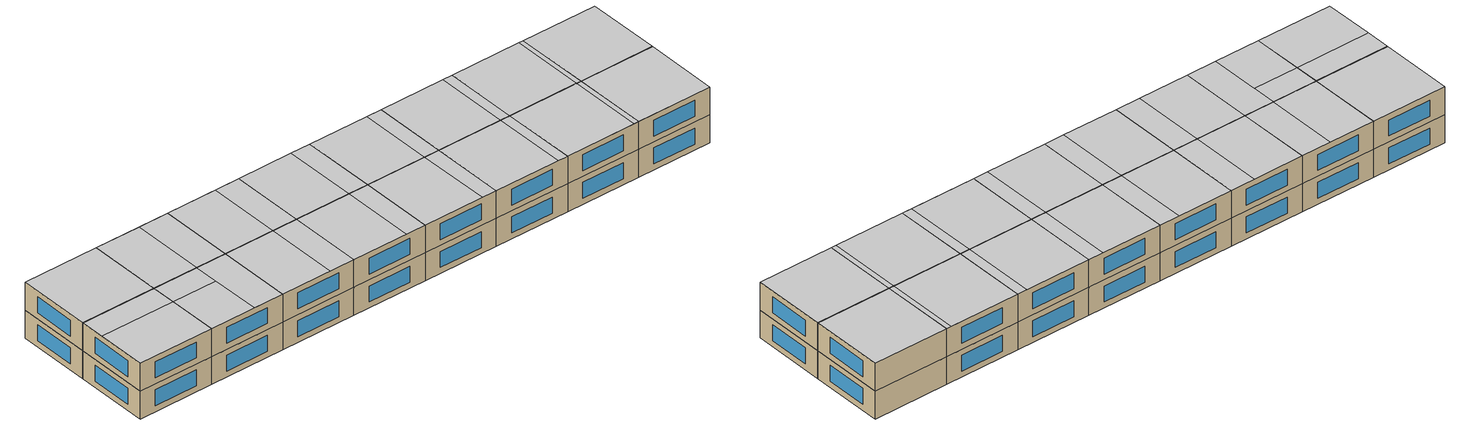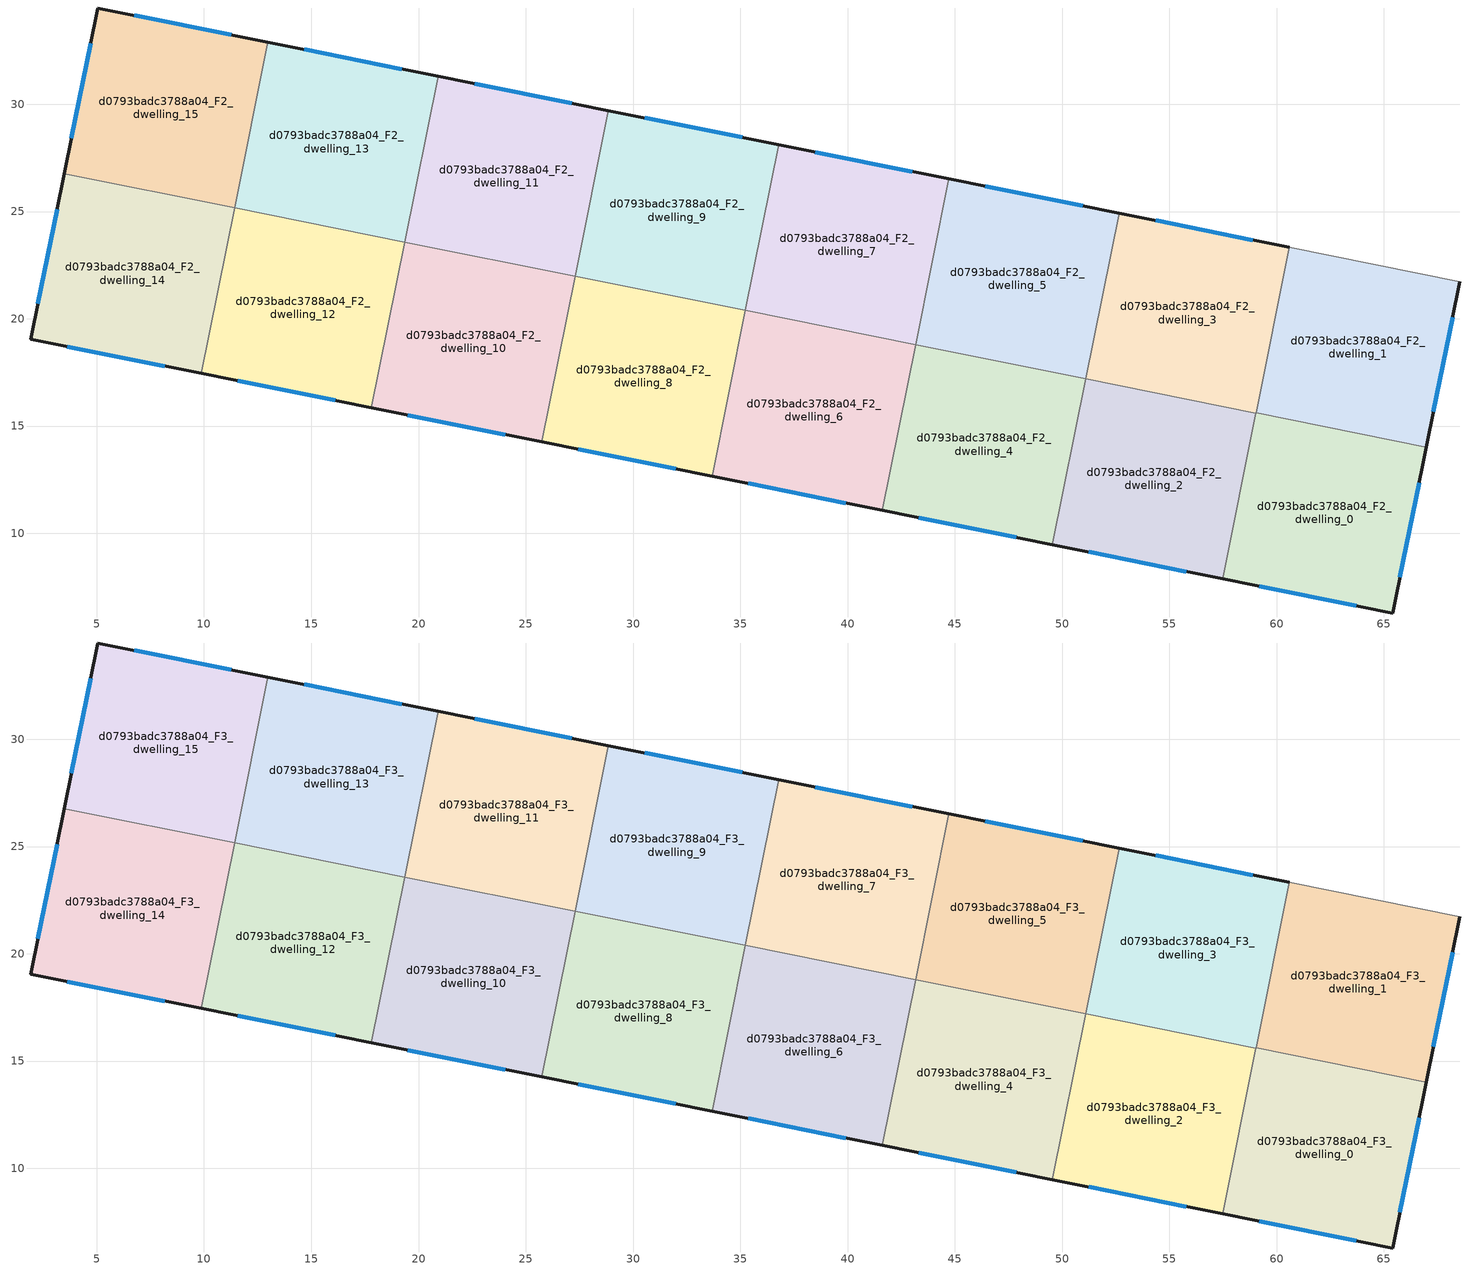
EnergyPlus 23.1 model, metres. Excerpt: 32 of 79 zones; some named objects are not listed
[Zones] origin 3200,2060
d0793badc3788a04_F2_dwelling_0
 floor to d0793badc3788a04_F1_dwelling_0 (EU_floor_Construction): 66.97,14.02 65.4,6.29 57.48,7.88 59.03,15.61 z6
 wall outside (EU_wall_Construction): 57.48,7.88 65.4,6.29 66.97,14.02 z6:9
 wall to d0793badc3788a04_F2_dwelling_1 (EU_wall_Construction): 66.97,14.02 59.03,15.61 z6:9
 wall to d0793badc3788a04_F2_dwelling_2 (EU_wall_Construction): 59.03,15.61 57.48,7.88 z6:9
 window (EU_Window_Construction): 65.74,7.94 66.63,12.36 / 59.18,7.54 63.7,6.63 z6.64:8.36
d0793badc3788a04_F2_dwelling_1
 floor to d0793badc3788a04_F1_dwelling_1 (EU_floor_Construction): 68.53,21.74 66.97,14.02 59.03,15.61 60.59,23.33 z6
 wall outside (EU_wall_Construction): 66.97,14.02 68.53,21.74 z6:9
 wall adiabatic (EU_wall_Construction): 68.53,21.74 60.59,23.33 z6:9
 wall to d0793badc3788a04_F2_dwelling_3 (EU_wall_Construction): 60.59,23.33 59.03,15.61 z6:9
 window (EU_Window_Construction): 67.3,15.67 68.2,20.08 z6.64:8.36
d0793badc3788a04_F2_dwelling_10
 floor to d0793badc3788a04_F1_dwelling_10 (EU_floor_Construction): 27.3,21.98 25.74,14.26 17.81,15.86 19.36,23.58 z6
 wall outside (EU_wall_Construction): 17.81,15.86 25.74,14.26 z6:9
 wall to d0793badc3788a04_F2_dwelling_11 (EU_wall_Construction): 27.3,21.98 19.36,23.58 z6:9
 wall to d0793badc3788a04_F2_dwelling_8 (EU_wall_Construction): 25.74,14.26 27.3,21.98 z6:9
 wall to d0793badc3788a04_F2_dwelling_13 (EU_wall_Construction): 19.36,23.58 17.81,15.86 z6:9
 window (EU_Window_Construction): 19.51,15.52 24.05,14.6 z6.64:8.36
d0793badc3788a04_F2_dwelling_11
 floor to d0793badc3788a04_F1_dwelling_11 (EU_floor_Construction): 28.85,29.71 27.3,21.98 19.36,23.58 20.91,31.3 z6
 wall outside (EU_wall_Construction): 28.85,29.71 20.91,31.3 z6:9
 wall to d0793badc3788a04_F2_dwelling_9 (EU_wall_Construction): 27.3,21.98 28.85,29.71 z6:9
 wall to d0793badc3788a04_F2_dwelling_13 (EU_wall_Construction): 20.91,31.3 19.36,23.58 z6:9
 window (EU_Window_Construction): 27.15,30.05 22.61,30.96 z6.64:8.36
d0793badc3788a04_F2_dwelling_12
 floor to d0793badc3788a04_F1_dwelling_12 (EU_floor_Construction): 19.36,23.58 17.81,15.86 9.87,17.45 11.42,25.17 z6
 wall outside (EU_wall_Construction): 9.87,17.45 17.81,15.86 z6:9
 wall to d0793badc3788a04_F2_dwelling_13 (EU_wall_Construction): 17.81,15.86 19.36,23.58 11.42,25.17 z6:9
 wall to d0793badc3788a04_F2_dwelling_14 (EU_wall_Construction): 11.42,25.17 9.87,17.45 z6:9
 window (EU_Window_Construction): 11.57,17.11 16.11,16.2 z6.64:8.36
d0793badc3788a04_F2_dwelling_13
 floor to d0793badc3788a04_F1_dwelling_13 (EU_floor_Construction): 20.91,31.3 19.36,23.58 11.42,25.17 12.98,32.89 z6
 wall outside (EU_wall_Construction): 20.91,31.3 12.98,32.89 z6:9
 wall to d0793badc3788a04_F2_dwelling_15 (EU_wall_Construction): 12.98,32.89 11.42,25.17 z6:9
 window (EU_Window_Construction): 19.21,31.64 14.68,32.55 z6.64:8.36
d0793badc3788a04_F2_dwelling_14
 floor to d0793badc3788a04_F1_dwelling_14 (EU_floor_Construction): 11.42,25.17 9.87,17.45 1.93,19.05 3.49,26.76 z6
 wall outside (EU_wall_Construction): 3.49,26.76 1.93,19.05 9.87,17.45 z6:9
 wall to d0793badc3788a04_F2_dwelling_15 (EU_wall_Construction): 11.42,25.17 3.49,26.76 z6:9
 window (EU_Window_Construction): 3.15,25.11 2.26,20.7 / 3.63,18.71 8.17,17.79 z6.64:8.36
d0793badc3788a04_F2_dwelling_15
 floor to d0793badc3788a04_F1_dwelling_15 (EU_floor_Construction): 12.98,32.89 11.42,25.17 3.49,26.76 5.05,34.49 z6
 wall outside (EU_wall_Construction): 12.98,32.89 5.05,34.49 3.49,26.76 z6:9
 window (EU_Window_Construction): 4.71,32.83 3.82,28.42 / 11.28,33.23 6.75,34.15 z6.64:8.36
d0793badc3788a04_F2_dwelling_2
 floor to d0793badc3788a04_F1_dwelling_2 (EU_floor_Construction): 59.03,15.61 57.48,7.88 49.55,9.47 51.1,17.2 z6
 wall outside (EU_wall_Construction): 49.55,9.47 57.48,7.88 z6:9
 wall to d0793badc3788a04_F2_dwelling_3 (EU_wall_Construction): 59.03,15.61 51.1,17.2 z6:9
 wall to d0793badc3788a04_F2_dwelling_4 (EU_wall_Construction): 51.1,17.2 49.55,9.47 z6:9
 window (EU_Window_Construction): 51.25,9.13 55.78,8.22 z6.64:8.36
d0793badc3788a04_F2_dwelling_3
 floor to d0793badc3788a04_F1_dwelling_3 (EU_floor_Construction): 60.59,23.33 59.03,15.61 51.1,17.2 52.65,24.92 z6
 wall outside (EU_wall_Construction): 60.59,23.33 52.65,24.92 z6:9
 wall to d0793badc3788a04_F2_dwelling_5 (EU_wall_Construction): 52.65,24.92 51.1,17.2 z6:9
 window (EU_Window_Construction): 58.89,23.67 54.35,24.58 z6.64:8.36
d0793badc3788a04_F2_dwelling_4
 floor to d0793badc3788a04_F1_dwelling_4 (EU_floor_Construction): 51.1,17.2 49.55,9.47 41.61,11.07 43.17,18.79 z6
 wall outside (EU_wall_Construction): 41.61,11.07 49.55,9.47 z6:9
 wall to d0793badc3788a04_F2_dwelling_6 (EU_wall_Construction): 43.17,18.79 41.61,11.07 z6:9
 wall to d0793badc3788a04_F2_dwelling_5 (EU_wall_Construction): 51.1,17.2 43.17,18.79 z6:9
 window (EU_Window_Construction): 43.31,10.73 47.85,9.82 z6.64:8.36
d0793badc3788a04_F2_dwelling_5
 floor to d0793badc3788a04_F1_dwelling_5 (EU_floor_Construction): 52.65,24.92 51.1,17.2 43.17,18.79 44.72,26.52 z6
 wall outside (EU_wall_Construction): 52.65,24.92 44.72,26.52 z6:9
 wall to d0793badc3788a04_F2_dwelling_7 (EU_wall_Construction): 44.72,26.52 43.17,18.79 z6:9
 window (EU_Window_Construction): 50.95,25.27 46.42,26.18 z6.64:8.36
d0793badc3788a04_F2_dwelling_6
 floor to d0793badc3788a04_F1_dwelling_6 (EU_floor_Construction): 43.17,18.79 41.61,11.07 33.68,12.67 35.23,20.39 z6
 wall outside (EU_wall_Construction): 33.68,12.67 41.61,11.07 z6:9
 wall to d0793badc3788a04_F2_dwelling_7 (EU_wall_Construction): 43.17,18.79 35.23,20.39 z6:9
 wall to d0793badc3788a04_F2_dwelling_8 (EU_wall_Construction): 35.23,20.39 33.68,12.67 z6:9
 window (EU_Window_Construction): 35.38,12.32 39.91,11.41 z6.64:8.36
d0793badc3788a04_F2_dwelling_7
 floor to d0793badc3788a04_F1_dwelling_7 (EU_floor_Construction): 44.72,26.52 43.17,18.79 35.23,20.39 36.79,28.11 z6
 wall outside (EU_wall_Construction): 44.72,26.52 36.79,28.11 z6:9
 wall to d0793badc3788a04_F2_dwelling_9 (EU_wall_Construction): 36.79,28.11 35.23,20.39 z6:9
 window (EU_Window_Construction): 43.02,26.86 38.49,27.77 z6.64:8.36
d0793badc3788a04_F2_dwelling_8
 floor to d0793badc3788a04_F1_dwelling_8 (EU_floor_Construction): 35.23,20.39 33.68,12.67 25.74,14.26 27.3,21.98 z6
 wall outside (EU_wall_Construction): 25.74,14.26 33.68,12.67 z6:9
 wall to d0793badc3788a04_F2_dwelling_9 (EU_wall_Construction): 35.23,20.39 27.3,21.98 z6:9
 window (EU_Window_Construction): 27.44,13.92 31.98,13.01 z6.64:8.36
d0793badc3788a04_F2_dwelling_9
 floor to d0793badc3788a04_F1_dwelling_9 (EU_floor_Construction): 36.79,28.11 35.23,20.39 27.3,21.98 28.85,29.71 z6
 wall outside (EU_wall_Construction): 36.79,28.11 28.85,29.71 z6:9
 window (EU_Window_Construction): 35.09,28.45 30.55,29.36 z6.64:8.36
d0793badc3788a04_F3_dwelling_0
 floor to d0793badc3788a04_F2_dwelling_0 (EU_floor_Construction): 66.97,14.02 65.4,6.29 57.48,7.88 59.03,15.61 z9
 wall outside (EU_wall_Construction): 57.48,7.88 65.4,6.29 66.97,14.02 z9:12
 wall to d0793badc3788a04_F3_dwelling_1 (EU_wall_Construction): 66.97,14.02 59.03,15.61 z9:12
 wall to d0793badc3788a04_F3_dwelling_2 (EU_wall_Construction): 59.03,15.61 57.48,7.88 z9:12
 window (EU_Window_Construction): 65.74,7.94 66.63,12.36 / 59.18,7.54 63.7,6.63 z9.64:11.36
 ceiling to d0793badc3788a04_F4_dwelling_0 (EU_floor_Construction): 65.4,6.29 66.97,14.02 59.03,15.61 57.48,7.88 z12
d0793badc3788a04_F3_dwelling_1
 floor to d0793badc3788a04_F2_dwelling_1 (EU_floor_Construction): 68.53,21.74 66.97,14.02 59.03,15.61 60.59,23.33 z9
 wall outside (EU_wall_Construction): 66.97,14.02 68.53,21.74 z9:12
 wall adiabatic (EU_wall_Construction): 68.53,21.74 60.59,23.33 z9:12
 wall to d0793badc3788a04_F3_dwelling_3 (EU_wall_Construction): 60.59,23.33 59.03,15.61 z9:12
 window (EU_Window_Construction): 67.3,15.67 68.2,20.08 z9.64:11.36
 ceiling to d0793badc3788a04_F4_dwelling_1 (EU_floor_Construction): 66.97,14.02 68.53,21.74 60.59,23.33 59.03,15.61 z12
d0793badc3788a04_F3_dwelling_10
 floor to d0793badc3788a04_F2_dwelling_10 (EU_floor_Construction): 27.3,21.98 25.74,14.26 17.81,15.86 19.36,23.58 z9
 wall outside (EU_wall_Construction): 17.81,15.86 25.74,14.26 z9:12
 wall to d0793badc3788a04_F3_dwelling_11 (EU_wall_Construction): 27.3,21.98 19.36,23.58 z9:12
 wall to d0793badc3788a04_F3_dwelling_8 (EU_wall_Construction): 25.74,14.26 27.3,21.98 z9:12
 wall to d0793badc3788a04_F3_dwelling_13 (EU_wall_Construction): 19.36,23.58 17.81,15.86 z9:12
 window (EU_Window_Construction): 19.51,15.52 24.05,14.6 z9.64:11.36
 ceiling to d0793badc3788a04_F4_dwelling_10 (EU_floor_Construction): 23.1,14.79 24.65,22.51 19.36,23.58 17.81,15.86 z12
 ceiling to d0793badc3788a04_F4_dwelling_8 (EU_floor_Construction): 25.75,14.26 27.3,21.98 24.65,22.51 23.1,14.79 z12
d0793badc3788a04_F3_dwelling_11
 floor to d0793badc3788a04_F2_dwelling_11 (EU_floor_Construction): 28.85,29.71 27.3,21.98 19.36,23.58 20.91,31.3 z9
 wall outside (EU_wall_Construction): 28.85,29.71 20.91,31.3 z9:12
 wall to d0793badc3788a04_F3_dwelling_9 (EU_wall_Construction): 27.3,21.98 28.85,29.71 z9:12
 wall to d0793badc3788a04_F3_dwelling_13 (EU_wall_Construction): 20.91,31.3 19.36,23.58 z9:12
 window (EU_Window_Construction): 27.15,30.05 22.61,30.96 z9.64:11.36
 ceiling adiabatic (EU_roof_Construction): 24.65,22.51 26.2,30.24 20.91,31.3 19.36,23.58 z12
 ceiling to d0793badc3788a04_F4_dwelling_9 (EU_floor_Construction): 27.3,21.98 28.85,29.71 26.2,30.24 24.65,22.51 z12
d0793badc3788a04_F3_dwelling_12
 floor to d0793badc3788a04_F2_dwelling_12 (EU_floor_Construction): 19.36,23.58 17.81,15.86 9.87,17.45 11.42,25.17 z9
 wall outside (EU_wall_Construction): 9.87,17.45 17.81,15.86 z9:12
 wall to d0793badc3788a04_F3_dwelling_13 (EU_wall_Construction): 17.81,15.86 19.36,23.58 11.42,25.17 z9:12
 wall to d0793badc3788a04_F3_dwelling_14 (EU_wall_Construction): 11.42,25.17 9.87,17.45 z9:12
 window (EU_Window_Construction): 11.57,17.11 16.11,16.2 z9.64:11.36
 ceiling to d0793badc3788a04_F4_dwelling_12 (EU_floor_Construction): 14.64,16.5 15.67,21.64 10.91,22.6 9.87,17.45 z12
 ceiling to d0793badc3788a04_F4_dwelling_10 (EU_floor_Construction): 17.81,15.86 19.36,23.58 16.19,24.22 14.64,16.5 z12
 ceiling to d0793badc3788a04_F4_dwelling_14 (EU_floor_Construction): 15.67,21.64 16.19,24.22 11.42,25.17 10.91,22.6 z12
d0793badc3788a04_F3_dwelling_13
 floor to d0793badc3788a04_F2_dwelling_13 (EU_floor_Construction): 20.91,31.3 19.36,23.58 11.42,25.17 12.98,32.89 z9
 wall outside (EU_wall_Construction): 20.91,31.3 12.98,32.89 z9:12
 wall to d0793badc3788a04_F3_dwelling_15 (EU_wall_Construction): 12.98,32.89 11.42,25.17 z9:12
 window (EU_Window_Construction): 19.21,31.64 14.68,32.55 z9.64:11.36
 ceiling to d0793badc3788a04_F4_dwelling_13 (EU_floor_Construction): 16.19,24.22 17.74,31.94 12.98,32.89 11.42,25.17 z12
 ceiling to d0793badc3788a04_F4_dwelling_11 (EU_floor_Construction): 19.36,23.58 20.91,31.3 17.74,31.94 16.19,24.22 z12
d0793badc3788a04_F3_dwelling_14
 floor to d0793badc3788a04_F2_dwelling_14 (EU_floor_Construction): 11.42,25.17 9.87,17.45 1.93,19.05 3.49,26.76 z9
 wall outside (EU_wall_Construction): 3.49,26.76 1.93,19.05 9.87,17.45 z9:12
 wall to d0793badc3788a04_F3_dwelling_15 (EU_wall_Construction): 11.42,25.17 3.49,26.76 z9:12
 window (EU_Window_Construction): 3.15,25.11 2.26,20.7 / 3.63,18.71 8.17,17.79 z9.64:11.36
 ceiling to d0793badc3788a04_F4_dwelling_12 (EU_floor_Construction): 9.87,17.45 10.91,22.6 2.97,24.19 1.93,19.05 z12
 ceiling to d0793badc3788a04_F4_dwelling_14 (EU_floor_Construction): 10.91,22.6 11.42,25.17 3.49,26.76 2.97,24.19 z12
d0793badc3788a04_F3_dwelling_15
 floor to d0793badc3788a04_F2_dwelling_15 (EU_floor_Construction): 12.98,32.89 11.42,25.17 3.49,26.76 5.05,34.49 z9
 wall outside (EU_wall_Construction): 12.98,32.89 5.05,34.49 3.49,26.76 z9:12
 window (EU_Window_Construction): 4.71,32.83 3.82,28.42 / 11.28,33.23 6.75,34.15 z9.64:11.36
 ceiling adiabatic (EU_roof_Construction): 11.42,25.17 12.98,32.89 5.05,34.49 3.49,26.76 z12
d0793badc3788a04_F3_dwelling_2
 floor to d0793badc3788a04_F2_dwelling_2 (EU_floor_Construction): 59.03,15.61 57.48,7.88 49.55,9.47 51.1,17.2 z9
 wall outside (EU_wall_Construction): 49.55,9.47 57.48,7.88 z9:12
 wall to d0793badc3788a04_F3_dwelling_3 (EU_wall_Construction): 59.03,15.61 51.1,17.2 z9:12
 wall to d0793badc3788a04_F3_dwelling_4 (EU_wall_Construction): 51.1,17.2 49.55,9.47 z9:12
 window (EU_Window_Construction): 51.25,9.13 55.78,8.22 z9.64:11.36
 ceiling to d0793badc3788a04_F4_dwelling_2 (EU_floor_Construction): 56.95,7.99 58.51,15.71 51.1,17.2 49.55,9.48 z12
 ceiling to d0793badc3788a04_F4_dwelling_0 (EU_floor_Construction): 57.48,7.88 59.03,15.61 58.5,15.71 56.95,7.99 z12
d0793badc3788a04_F3_dwelling_3
 floor to d0793badc3788a04_F2_dwelling_3 (EU_floor_Construction): 60.59,23.33 59.03,15.61 51.1,17.2 52.65,24.92 z9
 wall outside (EU_wall_Construction): 60.59,23.33 52.65,24.92 z9:12
 wall to d0793badc3788a04_F3_dwelling_5 (EU_wall_Construction): 52.65,24.92 51.1,17.2 z9:12
 window (EU_Window_Construction): 58.89,23.67 54.35,24.58 z9.64:11.36
 ceiling to d0793badc3788a04_F4_dwelling_3 (EU_floor_Construction): 58.51,15.71 60.06,23.44 52.65,24.92 51.1,17.2 z12
 ceiling to d0793badc3788a04_F4_dwelling_1 (EU_floor_Construction): 59.04,15.61 60.59,23.33 60.06,23.44 58.51,15.72 z12
d0793badc3788a04_F3_dwelling_4
 floor to d0793badc3788a04_F2_dwelling_4 (EU_floor_Construction): 51.1,17.2 49.55,9.47 41.61,11.07 43.17,18.79 z9
 wall outside (EU_wall_Construction): 41.61,11.07 49.55,9.47 z9:12
 wall to d0793badc3788a04_F3_dwelling_6 (EU_wall_Construction): 43.17,18.79 41.61,11.07 z9:12
 wall to d0793badc3788a04_F3_dwelling_5 (EU_wall_Construction): 51.1,17.2 43.17,18.79 z9:12
 window (EU_Window_Construction): 43.31,10.73 47.85,9.82 z9.64:11.36
 ceiling to d0793badc3788a04_F4_dwelling_4 (EU_floor_Construction): 48.49,9.69 50.04,17.41 43.17,18.79 41.61,11.07 z12
 ceiling to d0793badc3788a04_F4_dwelling_2 (EU_floor_Construction): 49.55,9.48 51.1,17.2 50.04,17.41 48.49,9.69 z12
d0793badc3788a04_F3_dwelling_5
 floor to d0793badc3788a04_F2_dwelling_5 (EU_floor_Construction): 52.65,24.92 51.1,17.2 43.17,18.79 44.72,26.52 z9
 wall outside (EU_wall_Construction): 52.65,24.92 44.72,26.52 z9:12
 wall to d0793badc3788a04_F3_dwelling_7 (EU_wall_Construction): 44.72,26.52 43.17,18.79 z9:12
 window (EU_Window_Construction): 50.95,25.27 46.42,26.18 z9.64:11.36
 ceiling to d0793badc3788a04_F4_dwelling_5 (EU_floor_Construction): 50.04,17.41 51.6,25.14 44.72,26.52 43.17,18.79 z12
 ceiling to d0793badc3788a04_F4_dwelling_3 (EU_floor_Construction): 51.1,17.2 52.65,24.92 51.6,25.14 50.04,17.41 z12
d0793badc3788a04_F3_dwelling_6
 floor to d0793badc3788a04_F2_dwelling_6 (EU_floor_Construction): 43.17,18.79 41.61,11.07 33.68,12.67 35.23,20.39 z9
 wall outside (EU_wall_Construction): 33.68,12.67 41.61,11.07 z9:12
 wall to d0793badc3788a04_F3_dwelling_7 (EU_wall_Construction): 43.17,18.79 35.23,20.39 z9:12
 wall to d0793badc3788a04_F3_dwelling_8 (EU_wall_Construction): 35.23,20.39 33.68,12.67 z9:12
 window (EU_Window_Construction): 35.38,12.32 39.91,11.41 z9.64:11.36
 ceiling to d0793badc3788a04_F4_dwelling_6 (EU_floor_Construction): 40.03,11.39 41.58,19.11 35.23,20.39 33.68,12.67 z12
 ceiling to d0793badc3788a04_F4_dwelling_4 (EU_floor_Construction): 41.61,11.07 43.17,18.79 41.58,19.11 40.03,11.39 z12
d0793badc3788a04_F3_dwelling_7
 floor to d0793badc3788a04_F2_dwelling_7 (EU_floor_Construction): 44.72,26.52 43.17,18.79 35.23,20.39 36.79,28.11 z9
 wall outside (EU_wall_Construction): 44.72,26.52 36.79,28.11 z9:12
 wall to d0793badc3788a04_F3_dwelling_9 (EU_wall_Construction): 36.79,28.11 35.23,20.39 z9:12
 window (EU_Window_Construction): 43.02,26.86 38.49,27.77 z9.64:11.36
 ceiling to d0793badc3788a04_F4_dwelling_7 (EU_floor_Construction): 41.58,19.11 43.13,26.84 36.79,28.11 35.23,20.39 z12
 ceiling to d0793badc3788a04_F4_dwelling_5 (EU_floor_Construction): 43.17,18.79 44.72,26.52 43.13,26.84 41.58,19.11 z12
d0793badc3788a04_F3_dwelling_8
 floor to d0793badc3788a04_F2_dwelling_8 (EU_floor_Construction): 35.23,20.39 33.68,12.67 25.74,14.26 27.3,21.98 z9
 wall outside (EU_wall_Construction): 25.74,14.26 33.68,12.67 z9:12
 wall to d0793badc3788a04_F3_dwelling_9 (EU_wall_Construction): 35.23,20.39 27.3,21.98 z9:12
 window (EU_Window_Construction): 27.44,13.92 31.98,13.01 z9.64:11.36
 ceiling to d0793badc3788a04_F4_dwelling_8 (EU_floor_Construction): 31.57,13.09 33.12,20.81 27.3,21.98 25.75,14.26 z12
 ceiling to d0793badc3788a04_F4_dwelling_6 (EU_floor_Construction): 33.68,12.67 35.23,20.39 33.12,20.81 31.57,13.09 z12
d0793badc3788a04_F3_dwelling_9
 floor to d0793badc3788a04_F2_dwelling_9 (EU_floor_Construction): 36.79,28.11 35.23,20.39 27.3,21.98 28.85,29.71 z9
 wall outside (EU_wall_Construction): 36.79,28.11 28.85,29.71 z9:12
 window (EU_Window_Construction): 35.09,28.45 30.55,29.36 z9.64:11.36
 ceiling adiabatic (EU_roof_Construction): 33.12,20.81 34.67,28.54 28.85,29.71 27.3,21.98 z12
 ceiling to d0793badc3788a04_F4_dwelling_7 (EU_floor_Construction): 35.23,20.39 36.79,28.11 34.67,28.54 33.12,20.81 z12
[Building]
EU S2 Campaign: North Axis=0; Terrain=City; Solar Distribution=FullExterior
[Site:Location]
Yerevan-Zvartnots.Intl.AP: Latitude=40.15; Longitude=44.383; Time Zone=4; Elevation=854
[SizingPeriod:WeatherFileDays]
AnnualSizingPeriod: Begin Month=1; Begin Day of Month=1; End Month=12; End Day of Month=31; Day of Week for Start Day=Monday; Use Weather File Daylight Saving Period=No; Use Weather File Rain and Snow Indicators=No
[MATERIAL]
EU_InternalMass_Material: Roughness=MediumRough; Thickness=0.1; Conductivity=1; Density=1800; Specific Heat=900; Thermal Absorptance=0.9; Solar Absorptance=0.7; Visible Absorptance=0.7
[MATERIAL:NOMASS] Roughness=MediumRough; Thermal Absorptance=0.9; Solar Absorptance=0.7; Visible Absorptance=0.7
Name | Thermal Resistance
EU_wall_NoMass | 1.05043
EU_roof_NoMass | 1.45357
EU_floor_NoMass | 0.478065
[WINDOWMATERIAL:SIMPLEGLAZINGSYSTEM]
EU_Window_SimpleGlazing: UFactor=2.5566; Solar Heat Gain Coefficient=0.75; Visible Transmittance=0.75
[CONSTRUCTION]
EU_wall_Construction: EU_wall_NoMass
EU_roof_Construction: EU_roof_NoMass
EU_floor_Construction: EU_floor_NoMass
EU_Window_Construction: EU_Window_SimpleGlazing
EU_InternalMass_Construction: EU_InternalMass_Material
[ZONE] Type=1; Multiplier=1; Ceiling Height=autocalculate; Floor Area=autocalculate; Part of Total Floor Area=Yes
Name | Volume
d0793badc3788a04_F2_dwelling_0; d0793badc3788a04_F3_dwelling_0; d0793badc3788a04_F2_dwelling_3; d0793badc3788a04_F3_dwelling_3 | 191.274
d0793badc3788a04_F2_dwelling_1; d0793badc3788a04_F3_dwelling_1 | 191.266
d0793badc3788a04_F2_dwelling_10; d0793badc3788a04_F3_dwelling_10 | 191.267
d0793badc3788a04_F2_dwelling_11; d0793badc3788a04_F3_dwelling_11 | 191.271
d0793badc3788a04_F2_dwelling_12; d0793badc3788a04_F3_dwelling_12 | 191.248
d0793badc3788a04_F2_dwelling_13; d0793badc3788a04_F3_dwelling_13; d0793badc3788a04_F2_dwelling_14; d0793badc3788a04_F3_dwelling_14 | 191.273
d0793badc3788a04_F2_dwelling_15; d0793badc3788a04_F3_dwelling_15 | 191.26
d0793badc3788a04_F2_dwelling_2; d0793badc3788a04_F3_dwelling_2; d0793badc3788a04_F2_dwelling_4; d0793badc3788a04_F3_dwelling_4 | 191.278
d0793badc3788a04_F2_dwelling_5; d0793badc3788a04_F3_dwelling_5 | 191.287
d0793badc3788a04_F2_dwelling_6; d0793badc3788a04_F3_dwelling_6 | 191.268
d0793badc3788a04_F2_dwelling_7; d0793badc3788a04_F3_dwelling_7 | 191.264
d0793badc3788a04_F2_dwelling_8; d0793badc3788a04_F3_dwelling_8 | 191.254
d0793badc3788a04_F2_dwelling_9; d0793badc3788a04_F3_dwelling_9 | 191.272
[INTERNALMASS] Construction=EU_InternalMass_Construction
Name | Zone or ZoneList | Surface Area
d0793badc3788a04_F2_dwelling_0_EU_InternalMass | d0793badc3788a04_F2_dwelling_0 | 63.7575
d0793badc3788a04_F2_dwelling_1_EU_InternalMass | d0793badc3788a04_F2_dwelling_1 | 63.7539
d0793badc3788a04_F2_dwelling_2_EU_InternalMass | d0793badc3788a04_F2_dwelling_2 | 63.7571
d0793badc3788a04_F2_dwelling_3_EU_InternalMass | d0793badc3788a04_F2_dwelling_3 | 63.7563
d0793badc3788a04_F2_dwelling_4_EU_InternalMass | d0793badc3788a04_F2_dwelling_4 | 63.7573
d0793badc3788a04_F2_dwelling_5_EU_InternalMass | d0793badc3788a04_F2_dwelling_5 | 63.7624
d0793badc3788a04_F2_dwelling_6_EU_InternalMass | d0793badc3788a04_F2_dwelling_6 | 63.7553
d0793badc3788a04_F2_dwelling_7_EU_InternalMass | d0793badc3788a04_F2_dwelling_7 | 63.7545
d0793badc3788a04_F2_dwelling_8_EU_InternalMass | d0793badc3788a04_F2_dwelling_8 | 63.7527
d0793badc3788a04_F2_dwelling_9_EU_InternalMass | d0793badc3788a04_F2_dwelling_9 | 63.7559
d0793badc3788a04_F2_dwelling_10_EU_InternalMass | d0793badc3788a04_F2_dwelling_10 | 63.7548
d0793badc3788a04_F2_dwelling_11_EU_InternalMass | d0793badc3788a04_F2_dwelling_11 | 63.7575
d0793badc3788a04_F2_dwelling_12_EU_InternalMass | d0793badc3788a04_F2_dwelling_12 | 63.7513
d0793badc3788a04_F2_dwelling_13_EU_InternalMass | d0793badc3788a04_F2_dwelling_13 | 63.7601
d0793badc3788a04_F2_dwelling_14_EU_InternalMass | d0793badc3788a04_F2_dwelling_14 | 63.7578
d0793badc3788a04_F2_dwelling_15_EU_InternalMass | d0793badc3788a04_F2_dwelling_15 | 63.7533
d0793badc3788a04_F3_dwelling_0_EU_InternalMass | d0793badc3788a04_F3_dwelling_0 | 63.7575
d0793badc3788a04_F3_dwelling_1_EU_InternalMass | d0793badc3788a04_F3_dwelling_1 | 63.7539
d0793badc3788a04_F3_dwelling_2_EU_InternalMass | d0793badc3788a04_F3_dwelling_2 | 63.7571
d0793badc3788a04_F3_dwelling_3_EU_InternalMass | d0793badc3788a04_F3_dwelling_3 | 63.7563
d0793badc3788a04_F3_dwelling_4_EU_InternalMass | d0793badc3788a04_F3_dwelling_4 | 63.7573
d0793badc3788a04_F3_dwelling_5_EU_InternalMass | d0793badc3788a04_F3_dwelling_5 | 63.7624
d0793badc3788a04_F3_dwelling_6_EU_InternalMass | d0793badc3788a04_F3_dwelling_6 | 63.7553
d0793badc3788a04_F3_dwelling_7_EU_InternalMass | d0793badc3788a04_F3_dwelling_7 | 63.7545
d0793badc3788a04_F3_dwelling_8_EU_InternalMass | d0793badc3788a04_F3_dwelling_8 | 63.7527
d0793badc3788a04_F3_dwelling_9_EU_InternalMass | d0793badc3788a04_F3_dwelling_9 | 63.7559
d0793badc3788a04_F3_dwelling_10_EU_InternalMass | d0793badc3788a04_F3_dwelling_10 | 63.7548
d0793badc3788a04_F3_dwelling_11_EU_InternalMass | d0793badc3788a04_F3_dwelling_11 | 63.7575
d0793badc3788a04_F3_dwelling_12_EU_InternalMass | d0793badc3788a04_F3_dwelling_12 | 63.7513
d0793badc3788a04_F3_dwelling_13_EU_InternalMass | d0793badc3788a04_F3_dwelling_13 | 63.7601
d0793badc3788a04_F3_dwelling_14_EU_InternalMass | d0793badc3788a04_F3_dwelling_14 | 63.7578
d0793badc3788a04_F3_dwelling_15_EU_InternalMass | d0793badc3788a04_F3_dwelling_15 | 63.7533
[OTHEREQUIPMENT] Fuel Type=Electricity; Design Level Calculation Method=Watts/Area; Power per Zone Floor Area=1; Fraction Latent=0; Fraction Radiant=0; Fraction Lost=0; Carbon Dioxide Generation Rate=0; EndUse Subcategory=EU_Step8_InternalGains
Name | Zone or ZoneList or Space or SpaceList | Schedule
EU_Step8_InternalGain_d0793badc3788a04_F2_dwelling_0_f000 | d0793badc3788a04_F2_dwelling_0 | EU_Step8_GainSchedule_d0793badc3788a04_F2_dwelling_0_f000
EU_Step8_InternalGain_d0793badc3788a04_F2_dwelling_1_f000 | d0793badc3788a04_F2_dwelling_1 | EU_Step8_GainSchedule_d0793badc3788a04_F2_dwelling_1_f000
EU_Step8_InternalGain_d0793badc3788a04_F2_dwelling_2_f000 | d0793badc3788a04_F2_dwelling_2 | EU_Step8_GainSchedule_d0793badc3788a04_F2_dwelling_2_f000
EU_Step8_InternalGain_d0793badc3788a04_F2_dwelling_3_f000 | d0793badc3788a04_F2_dwelling_3 | EU_Step8_GainSchedule_d0793badc3788a04_F2_dwelling_3_f000
EU_Step8_InternalGain_d0793badc3788a04_F2_dwelling_4_f000 | d0793badc3788a04_F2_dwelling_4 | EU_Step8_GainSchedule_d0793badc3788a04_F2_dwelling_4_f000
EU_Step8_InternalGain_d0793badc3788a04_F2_dwelling_5_f000 | d0793badc3788a04_F2_dwelling_5 | EU_Step8_GainSchedule_d0793badc3788a04_F2_dwelling_5_f000
EU_Step8_InternalGain_d0793badc3788a04_F2_dwelling_6_f000 | d0793badc3788a04_F2_dwelling_6 | EU_Step8_GainSchedule_d0793badc3788a04_F2_dwelling_6_f000
EU_Step8_InternalGain_d0793badc3788a04_F2_dwelling_7_f000 | d0793badc3788a04_F2_dwelling_7 | EU_Step8_GainSchedule_d0793badc3788a04_F2_dwelling_7_f000
EU_Step8_InternalGain_d0793badc3788a04_F2_dwelling_8_f000 | d0793badc3788a04_F2_dwelling_8 | EU_Step8_GainSchedule_d0793badc3788a04_F2_dwelling_8_f000
EU_Step8_InternalGain_d0793badc3788a04_F2_dwelling_9_f000 | d0793badc3788a04_F2_dwelling_9 | EU_Step8_GainSchedule_d0793badc3788a04_F2_dwelling_9_f000
EU_Step8_InternalGain_d0793badc3788a04_F2_dwelling_10_f000 | d0793badc3788a04_F2_dwelling_10 | EU_Step8_GainSchedule_d0793badc3788a04_F2_dwelling_10_f000
EU_Step8_InternalGain_d0793badc3788a04_F2_dwelling_11_f000 | d0793badc3788a04_F2_dwelling_11 | EU_Step8_GainSchedule_d0793badc3788a04_F2_dwelling_11_f000
EU_Step8_InternalGain_d0793badc3788a04_F2_dwelling_12_f000 | d0793badc3788a04_F2_dwelling_12 | EU_Step8_GainSchedule_d0793badc3788a04_F2_dwelling_12_f000
EU_Step8_InternalGain_d0793badc3788a04_F2_dwelling_13_f000 | d0793badc3788a04_F2_dwelling_13 | EU_Step8_GainSchedule_d0793badc3788a04_F2_dwelling_13_f000
EU_Step8_InternalGain_d0793badc3788a04_F2_dwelling_14_f000 | d0793badc3788a04_F2_dwelling_14 | EU_Step8_GainSchedule_d0793badc3788a04_F2_dwelling_14_f000
EU_Step8_InternalGain_d0793badc3788a04_F2_dwelling_15_f000 | d0793badc3788a04_F2_dwelling_15 | EU_Step8_GainSchedule_d0793badc3788a04_F2_dwelling_15_f000
EU_Step8_InternalGain_d0793badc3788a04_F3_dwelling_0_f000 | d0793badc3788a04_F3_dwelling_0 | EU_Step8_GainSchedule_d0793badc3788a04_F3_dwelling_0_f000
EU_Step8_InternalGain_d0793badc3788a04_F3_dwelling_1_f000 | d0793badc3788a04_F3_dwelling_1 | EU_Step8_GainSchedule_d0793badc3788a04_F3_dwelling_1_f000
EU_Step8_InternalGain_d0793badc3788a04_F3_dwelling_2_f000 | d0793badc3788a04_F3_dwelling_2 | EU_Step8_GainSchedule_d0793badc3788a04_F3_dwelling_2_f000
EU_Step8_InternalGain_d0793badc3788a04_F3_dwelling_3_f000 | d0793badc3788a04_F3_dwelling_3 | EU_Step8_GainSchedule_d0793badc3788a04_F3_dwelling_3_f000
EU_Step8_InternalGain_d0793badc3788a04_F3_dwelling_4_f000 | d0793badc3788a04_F3_dwelling_4 | EU_Step8_GainSchedule_d0793badc3788a04_F3_dwelling_4_f000
EU_Step8_InternalGain_d0793badc3788a04_F3_dwelling_5_f000 | d0793badc3788a04_F3_dwelling_5 | EU_Step8_GainSchedule_d0793badc3788a04_F3_dwelling_5_f000
EU_Step8_InternalGain_d0793badc3788a04_F3_dwelling_6_f000 | d0793badc3788a04_F3_dwelling_6 | EU_Step8_GainSchedule_d0793badc3788a04_F3_dwelling_6_f000
EU_Step8_InternalGain_d0793badc3788a04_F3_dwelling_7_f000 | d0793badc3788a04_F3_dwelling_7 | EU_Step8_GainSchedule_d0793badc3788a04_F3_dwelling_7_f000
EU_Step8_InternalGain_d0793badc3788a04_F3_dwelling_8_f000 | d0793badc3788a04_F3_dwelling_8 | EU_Step8_GainSchedule_d0793badc3788a04_F3_dwelling_8_f000
EU_Step8_InternalGain_d0793badc3788a04_F3_dwelling_9_f000 | d0793badc3788a04_F3_dwelling_9 | EU_Step8_GainSchedule_d0793badc3788a04_F3_dwelling_9_f000
EU_Step8_InternalGain_d0793badc3788a04_F3_dwelling_10_f000 | d0793badc3788a04_F3_dwelling_10 | EU_Step8_GainSchedule_d0793badc3788a04_F3_dwelling_10_f000
EU_Step8_InternalGain_d0793badc3788a04_F3_dwelling_11_f000 | d0793badc3788a04_F3_dwelling_11 | EU_Step8_GainSchedule_d0793badc3788a04_F3_dwelling_11_f000
EU_Step8_InternalGain_d0793badc3788a04_F3_dwelling_12_f000 | d0793badc3788a04_F3_dwelling_12 | EU_Step8_GainSchedule_d0793badc3788a04_F3_dwelling_12_f000
EU_Step8_InternalGain_d0793badc3788a04_F3_dwelling_13_f000 | d0793badc3788a04_F3_dwelling_13 | EU_Step8_GainSchedule_d0793badc3788a04_F3_dwelling_13_f000
EU_Step8_InternalGain_d0793badc3788a04_F3_dwelling_14_f000 | d0793badc3788a04_F3_dwelling_14 | EU_Step8_GainSchedule_d0793badc3788a04_F3_dwelling_14_f000
EU_Step8_InternalGain_d0793badc3788a04_F3_dwelling_15_f000 | d0793badc3788a04_F3_dwelling_15 | EU_Step8_GainSchedule_d0793badc3788a04_F3_dwelling_15_f000
[ZONEVENTILATION:DESIGNFLOWRATE] Schedule=EU_AlwaysOn; Design Flow Rate Calculation Method=AirChanges/Hour; Air Changes per Hour=0.557805; Ventilation Type=Natural; Fan Pressure Rise=0; Fan Total Efficiency=1; Constant Term Coefficient=1; Temperature Term Coefficient=0; Velocity Term Coefficient=0; Velocity Squared Term Coefficient=0; Minimum Indoor Temperature=-100; Maximum Indoor Temperature=100; Delta Temperature=-100; Minimum Outdoor Temperature=-100; Maximum Outdoor Temperature=100; Maximum Wind Speed=40
Name | Zone or ZoneList or Space or SpaceList
EU_ConstantAir_d0793badc3788a04_F2_dwelling_0 | d0793badc3788a04_F2_dwelling_0
EU_ConstantAir_d0793badc3788a04_F2_dwelling_1 | d0793badc3788a04_F2_dwelling_1
EU_ConstantAir_d0793badc3788a04_F2_dwelling_2 | d0793badc3788a04_F2_dwelling_2
EU_ConstantAir_d0793badc3788a04_F2_dwelling_3 | d0793badc3788a04_F2_dwelling_3
EU_ConstantAir_d0793badc3788a04_F2_dwelling_4 | d0793badc3788a04_F2_dwelling_4
EU_ConstantAir_d0793badc3788a04_F2_dwelling_5 | d0793badc3788a04_F2_dwelling_5
EU_ConstantAir_d0793badc3788a04_F2_dwelling_6 | d0793badc3788a04_F2_dwelling_6
EU_ConstantAir_d0793badc3788a04_F2_dwelling_7 | d0793badc3788a04_F2_dwelling_7
EU_ConstantAir_d0793badc3788a04_F2_dwelling_8 | d0793badc3788a04_F2_dwelling_8
EU_ConstantAir_d0793badc3788a04_F2_dwelling_9 | d0793badc3788a04_F2_dwelling_9
EU_ConstantAir_d0793badc3788a04_F2_dwelling_10 | d0793badc3788a04_F2_dwelling_10
EU_ConstantAir_d0793badc3788a04_F2_dwelling_11 | d0793badc3788a04_F2_dwelling_11
EU_ConstantAir_d0793badc3788a04_F2_dwelling_12 | d0793badc3788a04_F2_dwelling_12
EU_ConstantAir_d0793badc3788a04_F2_dwelling_13 | d0793badc3788a04_F2_dwelling_13
EU_ConstantAir_d0793badc3788a04_F2_dwelling_14 | d0793badc3788a04_F2_dwelling_14
EU_ConstantAir_d0793badc3788a04_F2_dwelling_15 | d0793badc3788a04_F2_dwelling_15
EU_ConstantAir_d0793badc3788a04_F3_dwelling_0 | d0793badc3788a04_F3_dwelling_0
EU_ConstantAir_d0793badc3788a04_F3_dwelling_1 | d0793badc3788a04_F3_dwelling_1
EU_ConstantAir_d0793badc3788a04_F3_dwelling_2 | d0793badc3788a04_F3_dwelling_2
EU_ConstantAir_d0793badc3788a04_F3_dwelling_3 | d0793badc3788a04_F3_dwelling_3
EU_ConstantAir_d0793badc3788a04_F3_dwelling_4 | d0793badc3788a04_F3_dwelling_4
EU_ConstantAir_d0793badc3788a04_F3_dwelling_5 | d0793badc3788a04_F3_dwelling_5
EU_ConstantAir_d0793badc3788a04_F3_dwelling_6 | d0793badc3788a04_F3_dwelling_6
EU_ConstantAir_d0793badc3788a04_F3_dwelling_7 | d0793badc3788a04_F3_dwelling_7
EU_ConstantAir_d0793badc3788a04_F3_dwelling_8 | d0793badc3788a04_F3_dwelling_8
EU_ConstantAir_d0793badc3788a04_F3_dwelling_9 | d0793badc3788a04_F3_dwelling_9
EU_ConstantAir_d0793badc3788a04_F3_dwelling_10 | d0793badc3788a04_F3_dwelling_10
EU_ConstantAir_d0793badc3788a04_F3_dwelling_11 | d0793badc3788a04_F3_dwelling_11
EU_ConstantAir_d0793badc3788a04_F3_dwelling_12 | d0793badc3788a04_F3_dwelling_12
EU_ConstantAir_d0793badc3788a04_F3_dwelling_13 | d0793badc3788a04_F3_dwelling_13
EU_ConstantAir_d0793badc3788a04_F3_dwelling_14 | d0793badc3788a04_F3_dwelling_14
EU_ConstantAir_d0793badc3788a04_F3_dwelling_15 | d0793badc3788a04_F3_dwelling_15
[HVACTEMPLATE:ZONE:IDEALLOADSAIRSYSTEM] System Availability Schedule=EU_AlwaysOn; Maximum Heating Supply Air Temperature=50; Minimum Cooling Supply Air Temperature=13; Maximum Heating Supply Air Humidity Ratio=0.0156; Minimum Cooling Supply Air Humidity Ratio=0.0077; Heating Limit=NoLimit; Cooling Limit=NoLimit; Heating Availability Schedule=EU_AlwaysOn; Cooling Availability Schedule=EU_CoolingOff; Dehumidification Control Type=ConstantSensibleHeatRatio; Cooling Sensible Heat Ratio=0.7; Dehumidification Setpoint=60; Humidification Control Type=None; Humidification Setpoint=30; Outdoor Air Method=None; Outdoor Air Flow Rate per Person=0.00944; Outdoor Air Flow Rate per Zone Floor Area=0; Outdoor Air Flow Rate per Zone=0; Demand Controlled Ventilation Type=None; Outdoor Air Economizer Type=NoEconomizer; Heat Recovery Type=None; Sensible Heat Recovery Effectiveness=0.7; Latent Heat Recovery Effectiveness=0.65
Name | Template Thermostat
d0793badc3788a04_F2_dwelling_0 | EU_HeatOnly_d0793badc3788a04_F2_dwelling_0
d0793badc3788a04_F2_dwelling_1 | EU_HeatOnly_d0793badc3788a04_F2_dwelling_1
d0793badc3788a04_F2_dwelling_2 | EU_HeatOnly_d0793badc3788a04_F2_dwelling_2
d0793badc3788a04_F2_dwelling_3 | EU_HeatOnly_d0793badc3788a04_F2_dwelling_3
d0793badc3788a04_F2_dwelling_4 | EU_HeatOnly_d0793badc3788a04_F2_dwelling_4
d0793badc3788a04_F2_dwelling_5 | EU_HeatOnly_d0793badc3788a04_F2_dwelling_5
d0793badc3788a04_F2_dwelling_6 | EU_HeatOnly_d0793badc3788a04_F2_dwelling_6
d0793badc3788a04_F2_dwelling_7 | EU_HeatOnly_d0793badc3788a04_F2_dwelling_7
d0793badc3788a04_F2_dwelling_8 | EU_HeatOnly_d0793badc3788a04_F2_dwelling_8
d0793badc3788a04_F2_dwelling_9 | EU_HeatOnly_d0793badc3788a04_F2_dwelling_9
d0793badc3788a04_F2_dwelling_10 | EU_HeatOnly_d0793badc3788a04_F2_dwelling_10
d0793badc3788a04_F2_dwelling_11 | EU_HeatOnly_d0793badc3788a04_F2_dwelling_11
d0793badc3788a04_F2_dwelling_12 | EU_HeatOnly_d0793badc3788a04_F2_dwelling_12
d0793badc3788a04_F2_dwelling_13 | EU_HeatOnly_d0793badc3788a04_F2_dwelling_13
d0793badc3788a04_F2_dwelling_14 | EU_HeatOnly_d0793badc3788a04_F2_dwelling_14
d0793badc3788a04_F2_dwelling_15 | EU_HeatOnly_d0793badc3788a04_F2_dwelling_15
d0793badc3788a04_F3_dwelling_0 | EU_HeatOnly_d0793badc3788a04_F3_dwelling_0
d0793badc3788a04_F3_dwelling_1 | EU_HeatOnly_d0793badc3788a04_F3_dwelling_1
d0793badc3788a04_F3_dwelling_2 | EU_HeatOnly_d0793badc3788a04_F3_dwelling_2
d0793badc3788a04_F3_dwelling_3 | EU_HeatOnly_d0793badc3788a04_F3_dwelling_3
d0793badc3788a04_F3_dwelling_4 | EU_HeatOnly_d0793badc3788a04_F3_dwelling_4
d0793badc3788a04_F3_dwelling_5 | EU_HeatOnly_d0793badc3788a04_F3_dwelling_5
d0793badc3788a04_F3_dwelling_6 | EU_HeatOnly_d0793badc3788a04_F3_dwelling_6
d0793badc3788a04_F3_dwelling_7 | EU_HeatOnly_d0793badc3788a04_F3_dwelling_7
d0793badc3788a04_F3_dwelling_8 | EU_HeatOnly_d0793badc3788a04_F3_dwelling_8
d0793badc3788a04_F3_dwelling_9 | EU_HeatOnly_d0793badc3788a04_F3_dwelling_9
d0793badc3788a04_F3_dwelling_10 | EU_HeatOnly_d0793badc3788a04_F3_dwelling_10
d0793badc3788a04_F3_dwelling_11 | EU_HeatOnly_d0793badc3788a04_F3_dwelling_11
d0793badc3788a04_F3_dwelling_12 | EU_HeatOnly_d0793badc3788a04_F3_dwelling_12
d0793badc3788a04_F3_dwelling_13 | EU_HeatOnly_d0793badc3788a04_F3_dwelling_13
d0793badc3788a04_F3_dwelling_14 | EU_HeatOnly_d0793badc3788a04_F3_dwelling_14
d0793badc3788a04_F3_dwelling_15 | EU_HeatOnly_d0793badc3788a04_F3_dwelling_15
[SIZING:ZONE] Zone Cooling Design Supply Air Temperature Input Method=SupplyAirTemperature; Zone Cooling Design Supply Air Temperature=13; Zone Heating Design Supply Air Temperature Input Method=SupplyAirTemperature; Zone Heating Design Supply Air Temperature=50; Zone Cooling Design Supply Air Humidity Ratio=0.008; Zone Heating Design Supply Air Humidity Ratio=0.008; Cooling Design Air Flow Method=DesignDay; Cooling Design Air Flow Rate=0; Cooling Minimum Air Flow per Zone Floor Area=0.000762; Cooling Minimum Air Flow=0; Cooling Minimum Air Flow Fraction=0.2; Heating Design Air Flow Method=DesignDay; Heating Design Air Flow Rate=0; Heating Maximum Air Flow per Zone Floor Area=0.002032; Heating Maximum Air Flow=0.141576; Heating Maximum Air Flow Fraction=0.3; Account for Dedicated Outdoor Air System=No; Dedicated Outdoor Air System Control Strategy=NeutralSupplyAir; Dedicated Outdoor Air Low Setpoint Temperature for Design=autosize; Dedicated Outdoor Air High Setpoint Temperature for Design=autosize; Zone Load Sizing Method=Sensible Load Only No Latent Load; Zone Latent Cooling Design Supply Air Humidity Ratio Input Method=HumidityRatioDifference; Zone Cooling Design Supply Air Humidity Ratio Difference=0.005; Zone Latent Heating Design Supply Air Humidity Ratio Input Method=HumidityRatioDifference; Zone Humidification Design Supply Air Humidity Ratio Difference=0.005
d0793badc3788a04_F2_dwelling_0; d0793badc3788a04_F2_dwelling_1; d0793badc3788a04_F2_dwelling_2; d0793badc3788a04_F2_dwelling_3; d0793badc3788a04_F2_dwelling_4; d0793badc3788a04_F2_dwelling_5; d0793badc3788a04_F2_dwelling_6; d0793badc3788a04_F2_dwelling_7; d0793badc3788a04_F2_dwelling_8; d0793badc3788a04_F2_dwelling_9; d0793badc3788a04_F2_dwelling_10; d0793badc3788a04_F2_dwelling_11; d0793badc3788a04_F2_dwelling_12; d0793badc3788a04_F2_dwelling_13; d0793badc3788a04_F2_dwelling_14; d0793badc3788a04_F2_dwelling_15; d0793badc3788a04_F3_dwelling_0; d0793badc3788a04_F3_dwelling_1; d0793badc3788a04_F3_dwelling_2; d0793badc3788a04_F3_dwelling_3; d0793badc3788a04_F3_dwelling_4; d0793badc3788a04_F3_dwelling_5; d0793badc3788a04_F3_dwelling_6; d0793badc3788a04_F3_dwelling_7; d0793badc3788a04_F3_dwelling_8; d0793badc3788a04_F3_dwelling_9; d0793badc3788a04_F3_dwelling_10; d0793badc3788a04_F3_dwelling_11; d0793badc3788a04_F3_dwelling_12; d0793badc3788a04_F3_dwelling_13; d0793badc3788a04_F3_dwelling_14; d0793badc3788a04_F3_dwelling_15
[SCHEDULE:CONSTANT]
Name | Hourly Value
EU_AlwaysOn | 1
EU_CoolingOff | 0
[SCHEDULE:FILE] Column Number=1; Rows to Skip at Top=0; Number of Hours of Data=8760; Column Separator=Comma; Interpolate to Timestep=No; Minutes per Item=60; Adjust Schedule for Daylight Savings=Yes
Name | File
EU_Step8_GainSchedule_d0793badc3788a04_F2_dwelling_0_f000 | ../../schedules/d0793badc3788a04/d0793badc3788a04_F2_dwelling_0_f000_gain.csv
EU_Step8_GainSchedule_d0793badc3788a04_F2_dwelling_1_f000 | ../../schedules/d0793badc3788a04/d0793badc3788a04_F2_dwelling_1_f000_gain.csv
EU_Step8_GainSchedule_d0793badc3788a04_F2_dwelling_2_f000 | ../../schedules/d0793badc3788a04/d0793badc3788a04_F2_dwelling_2_f000_gain.csv
EU_Step8_GainSchedule_d0793badc3788a04_F2_dwelling_3_f000 | ../../schedules/d0793badc3788a04/d0793badc3788a04_F2_dwelling_3_f000_gain.csv
EU_Step8_GainSchedule_d0793badc3788a04_F2_dwelling_4_f000 | ../../schedules/d0793badc3788a04/d0793badc3788a04_F2_dwelling_4_f000_gain.csv
EU_Step8_GainSchedule_d0793badc3788a04_F2_dwelling_5_f000 | ../../schedules/d0793badc3788a04/d0793badc3788a04_F2_dwelling_5_f000_gain.csv
EU_Step8_GainSchedule_d0793badc3788a04_F2_dwelling_6_f000 | ../../schedules/d0793badc3788a04/d0793badc3788a04_F2_dwelling_6_f000_gain.csv
EU_Step8_GainSchedule_d0793badc3788a04_F2_dwelling_7_f000 | ../../schedules/d0793badc3788a04/d0793badc3788a04_F2_dwelling_7_f000_gain.csv
EU_Step8_GainSchedule_d0793badc3788a04_F2_dwelling_8_f000 | ../../schedules/d0793badc3788a04/d0793badc3788a04_F2_dwelling_8_f000_gain.csv
EU_Step8_GainSchedule_d0793badc3788a04_F2_dwelling_9_f000 | ../../schedules/d0793badc3788a04/d0793badc3788a04_F2_dwelling_9_f000_gain.csv
EU_Step8_GainSchedule_d0793badc3788a04_F2_dwelling_10_f000 | ../../schedules/d0793badc3788a04/d0793badc3788a04_F2_dwelling_10_f000_gain.csv
EU_Step8_GainSchedule_d0793badc3788a04_F2_dwelling_11_f000 | ../../schedules/d0793badc3788a04/d0793badc3788a04_F2_dwelling_11_f000_gain.csv
EU_Step8_GainSchedule_d0793badc3788a04_F2_dwelling_12_f000 | ../../schedules/d0793badc3788a04/d0793badc3788a04_F2_dwelling_12_f000_gain.csv
EU_Step8_GainSchedule_d0793badc3788a04_F2_dwelling_13_f000 | ../../schedules/d0793badc3788a04/d0793badc3788a04_F2_dwelling_13_f000_gain.csv
EU_Step8_GainSchedule_d0793badc3788a04_F2_dwelling_14_f000 | ../../schedules/d0793badc3788a04/d0793badc3788a04_F2_dwelling_14_f000_gain.csv
EU_Step8_GainSchedule_d0793badc3788a04_F2_dwelling_15_f000 | ../../schedules/d0793badc3788a04/d0793badc3788a04_F2_dwelling_15_f000_gain.csv
EU_Step8_GainSchedule_d0793badc3788a04_F3_dwelling_0_f000 | ../../schedules/d0793badc3788a04/d0793badc3788a04_F3_dwelling_0_f000_gain.csv
EU_Step8_GainSchedule_d0793badc3788a04_F3_dwelling_1_f000 | ../../schedules/d0793badc3788a04/d0793badc3788a04_F3_dwelling_1_f000_gain.csv
EU_Step8_GainSchedule_d0793badc3788a04_F3_dwelling_2_f000 | ../../schedules/d0793badc3788a04/d0793badc3788a04_F3_dwelling_2_f000_gain.csv
EU_Step8_GainSchedule_d0793badc3788a04_F3_dwelling_3_f000 | ../../schedules/d0793badc3788a04/d0793badc3788a04_F3_dwelling_3_f000_gain.csv
EU_Step8_GainSchedule_d0793badc3788a04_F3_dwelling_4_f000 | ../../schedules/d0793badc3788a04/d0793badc3788a04_F3_dwelling_4_f000_gain.csv
EU_Step8_GainSchedule_d0793badc3788a04_F3_dwelling_5_f000 | ../../schedules/d0793badc3788a04/d0793badc3788a04_F3_dwelling_5_f000_gain.csv
EU_Step8_GainSchedule_d0793badc3788a04_F3_dwelling_6_f000 | ../../schedules/d0793badc3788a04/d0793badc3788a04_F3_dwelling_6_f000_gain.csv
EU_Step8_GainSchedule_d0793badc3788a04_F3_dwelling_7_f000 | ../../schedules/d0793badc3788a04/d0793badc3788a04_F3_dwelling_7_f000_gain.csv
EU_Step8_GainSchedule_d0793badc3788a04_F3_dwelling_8_f000 | ../../schedules/d0793badc3788a04/d0793badc3788a04_F3_dwelling_8_f000_gain.csv
EU_Step8_GainSchedule_d0793badc3788a04_F3_dwelling_9_f000 | ../../schedules/d0793badc3788a04/d0793badc3788a04_F3_dwelling_9_f000_gain.csv
EU_Step8_GainSchedule_d0793badc3788a04_F3_dwelling_10_f000 | ../../schedules/d0793badc3788a04/d0793badc3788a04_F3_dwelling_10_f000_gain.csv
EU_Step8_GainSchedule_d0793badc3788a04_F3_dwelling_11_f000 | ../../schedules/d0793badc3788a04/d0793badc3788a04_F3_dwelling_11_f000_gain.csv
EU_Step8_GainSchedule_d0793badc3788a04_F3_dwelling_12_f000 | ../../schedules/d0793badc3788a04/d0793badc3788a04_F3_dwelling_12_f000_gain.csv
EU_Step8_GainSchedule_d0793badc3788a04_F3_dwelling_13_f000 | ../../schedules/d0793badc3788a04/d0793badc3788a04_F3_dwelling_13_f000_gain.csv
EU_Step8_GainSchedule_d0793badc3788a04_F3_dwelling_14_f000 | ../../schedules/d0793badc3788a04/d0793badc3788a04_F3_dwelling_14_f000_gain.csv
EU_Step8_GainSchedule_d0793badc3788a04_F3_dwelling_15_f000 | ../../schedules/d0793badc3788a04/d0793badc3788a04_F3_dwelling_15_f000_gain.csv
